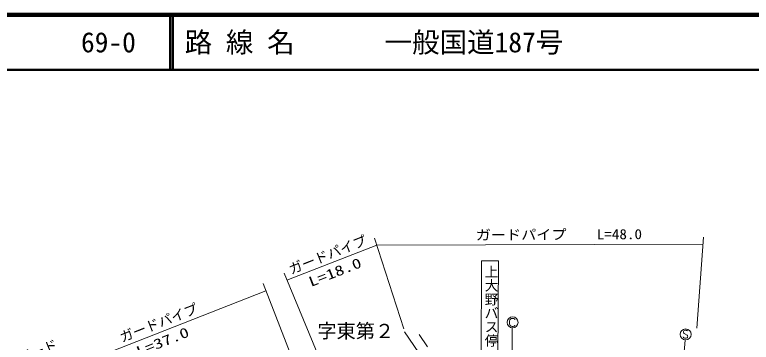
# Model space of a CAD drawing. Units: millimetres, scale not verified. Extents: x -17984 to 622016, y -204319 to 155681.
# Drawn here: x 91486 to 225428, y 96192 to 155681 of the extents above; entities that cross this region are included whole.
import ezdxf
from ezdxf.enums import TextEntityAlignment as Align

# ---------------------------------------------------------------- set-up
doc = ezdxf.new("R2010")
doc.units = ezdxf.units.MM
doc.header["$LTSCALE"] = 1000
for name, color, linetype, lineweight in [('M-TTL', 2, 'Continuous', 140), ('M-TTL-LINE', 7, 'Continuous', 50), ('S-BGD', 1, 'Continuous', 13), ('S-BGD-HTXT', 6, 'Continuous', 13)]:
    doc.layers.add(name, color=color, linetype=linetype, lineweight=lineweight)
doc.layers.add('M-TTL-TXT', color=7, linetype='Continuous')
doc.styles.add('@ＭＳ ゴシック', font='')
doc.styles.add('ＭＳ ゴシック', font='')
doc.styles.get('@ＭＳ ゴシック').set_extended_font_data('@MS Gothic')
doc.styles.get('ＭＳ ゴシック').set_extended_font_data('MS Gothic')

msp = doc.modelspace()

# ---------------------------------------------------------------- linework, layer by layer
at = {"layer": 'M-TTL'}
msp.add_line((622016, 155681), (-17984, 155681), dxfattribs=at)
at = {"layer": 'M-TTL-LINE'}
for p, q in [((119766, 155681), (119766, 145681)), ((120266, 155681), (120266, 145681)), ((-17984, 145681), (622016, 145681))]:
    msp.add_line(p, q, dxfattribs=at)
at = {"layer": 'S-BGD'}
for p, q in [((176286, 93446), (176369, 111009)), ((176369, 111009), (179434, 110994)), ((179434, 110994), (179352, 93432)), ((181784, 100501), (181624, 100391)), ((181939, 100531), (181784, 100501)), ((182134, 100531), (181939, 100531)), ((182249, 100501), (182134, 100531)), ((182344, 100446), (182249, 100501)), ((181529, 100251), (181489, 100051)), ((181489, 100051), (181489, 99561)), ((181489, 99561), (181529, 99351)), ((181624, 100391), (181529, 100251)), ((181529, 99351), (181604, 99226)), ((181604, 99226), (181749, 99121)), ((181749, 99121), (181929, 99081)), ((182264, 99096), (182339, 99141)), ((182339, 99141), (182409, 99206)), ((182414, 100376), (182344, 100446)), ((182409, 99206), (182439, 99276)), ((182454, 100281), (182414, 100376)), ((164951, 94259), (162371, 98056)), ((181929, 99081), (182119, 99081)), ((181931, 98788), (181931, 86692)), ((182119, 99081), (182264, 99096)), ((213107, 98154), (213102, 98039)), ((213102, 98039), (213107, 97964)), ((213172, 98264), (213107, 98154)), ((213107, 97964), (213147, 97864)), ((213147, 97864), (213217, 97809)), ((213282, 98339), (213172, 98264)), ((213217, 97809), (213762, 97494)), ((213412, 98374), (213282, 98339)), ((213567, 98374), (213412, 98374)), ((213672, 98354), (213567, 98374)), ((213747, 98319), (213672, 98354)), ((213802, 98259), (213747, 98319)), ((166546, 95340), (165029, 97572)), ((213414, 96589), (212314, 84640)), ((213087, 97064), (213017, 97179)), ((213167, 96989), (213087, 97064)), ((213262, 96944), (213167, 96989)), ((213362, 96929), (213262, 96944)), ((213592, 96929), (213362, 96929)), ((213747, 96974), (213592, 96929)), ((213817, 97064), (213747, 96974)), ((213762, 97494), (213822, 97404)), ((213852, 97159), (213817, 97064)), ((213822, 97404), (213862, 97279)), ((213862, 97279), (213852, 97159))]:
    msp.add_line(p, q, dxfattribs=at)
for centre in [(182014, 99806), (213492, 97614)]:
    msp.add_circle(centre, 995, dxfattribs=at)
at = {"layer": 'S-BGD-HTXT'}
for p, q in [((216722, 115283), (215511, 98739)), ((156902, 115125), (162234, 98625)), ((157320, 113832), (216627, 113988)), ((140977, 107494), (157320, 113832)), ((140469, 108719), (146775, 93527)), ((136635, 106839), (142436, 92014)), ((137136, 105559), (102306, 91883))]:
    msp.add_line(p, q, dxfattribs=at)

# ---------------------------------------------------------------- texts
at = {"layer": 'M-TTL-TXT', "style": 'ＭＳ ゴシック'}
for s, p in [('路 線 名', (122395, 150681)), ('一般国道187号', (158750, 150681)), ('69-0', (103537, 150681))]:
    msp.add_text(s, height=3666, dxfattribs=at).set_placement(p, align=Align.MIDDLE_LEFT)
at = {"layer": 'S-BGD', "style": '@ＭＳ ゴシック'}
msp.add_text('上大野バス停', height=1833, rotation=270, dxfattribs=at).set_placement((176700, 110263), align=Align.BOTTOM_LEFT)
at = {"layer": 'S-BGD', "style": 'ＭＳ ゴシック'}
msp.add_text('字東第２', height=2566, dxfattribs=at).set_placement((146508, 96191), align=Align.BOTTOM_LEFT)
at = {"layer": 'S-BGD-HTXT', "style": 'ＭＳ ゴシック'}
for s, rotation, width, p in [('ガードパイプ\u3000\u3000L=48.0', 0.3, 1.1, (175336, 114215)), ('L=18.0', 21.4, 1.35, (145557, 105711)), ('L=37.0', 21.8, 1.35, (114224, 93054))]:
    msp.add_text(s, height=1833, rotation=rotation, dxfattribs=dict(at, width=width)).set_placement(p, align=Align.BOTTOM_LEFT)
for s, rotation, p in [('ガードパイプ', 21.6, (141952, 107972)), ('ガードパイプ', 21.4, (111213, 95625)), ('ガード', 22.6, (92765, 91713))]:
    msp.add_text(s, height=1833, rotation=rotation, dxfattribs=at).set_placement(p, align=Align.BOTTOM_LEFT)

doc.saveas('drawing.dxf')
